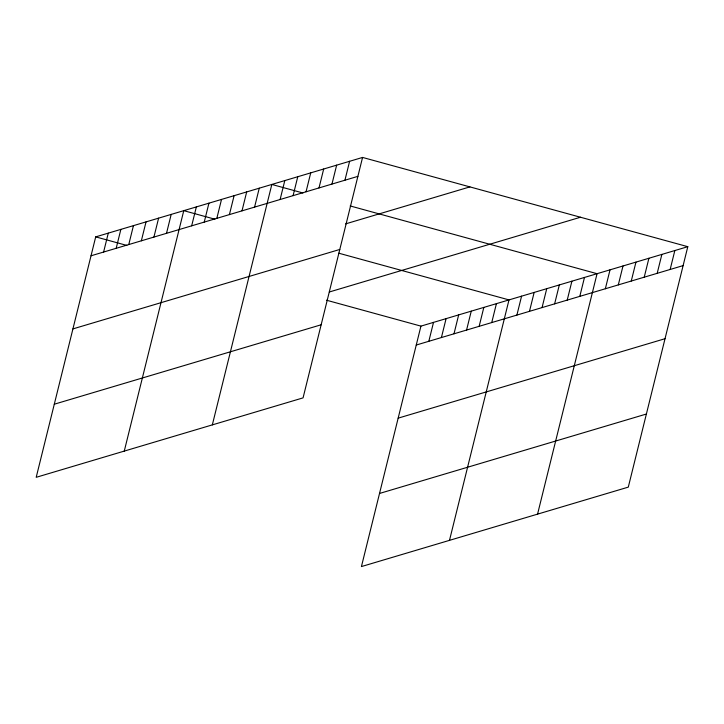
<?xml version="1.0" encoding="UTF-8"?>
<svg xmlns="http://www.w3.org/2000/svg" width="724" height="724" viewBox="0 0 724 724"><rect width="100%" height="100%" fill="white"/><g stroke="black" fill="none" stroke-linecap="round" stroke-linejoin="round"><path stroke-width="1.09" d="M362.57 157.434L95.704 236.875L36.2 477.315L303.066 397.874L362.57 157.434L687.8 246.685L628.296 487.125L361.43 566.566L420.934 326.126L687.8 246.685M103.604 252.052L108.283 233.128M116.184 248.305L120.863 229.381M128.763 244.558L133.442 225.635M141.343 240.811L146.031 221.897M153.922 237.065L158.61 218.15M166.511 233.327L171.19 214.404M124.266 451.097L183.769 210.657L214.892 219.2M191.67 225.834L196.349 206.91M204.249 222.087L208.928 203.173M216.829 218.34L221.517 199.426M229.408 214.603L234.096 195.679M241.997 210.856L246.676 191.932M254.577 207.109L259.255 188.186M212.331 424.888L271.835 184.448L302.958 192.982M280.116 199.507L284.803 180.584M293.084 195.643L297.763 176.728M306.044 191.788L310.723 172.873M319.003 187.932L323.682 169.009M331.963 184.068L336.651 165.153M344.932 180.213L349.611 161.298M428.825 341.303L433.513 322.379M441.414 337.556L446.093 318.632M453.993 333.809L458.672 314.886M466.573 330.063L471.252 311.148M479.152 326.316L483.831 307.401M491.732 322.578L496.42 303.655M449.495 540.348L508.999 299.908L338.796 253.201M516.9 315.085L521.579 296.161M529.479 311.338L534.158 292.424M542.059 307.591L546.738 288.677M554.638 303.854L559.317 284.93M567.218 300.107L571.906 281.183M579.797 296.36L584.485 277.437M537.561 514.14L597.065 273.699L350.181 205.942M605.345 288.758L610.024 269.835M618.305 284.894L622.993 265.979M631.265 281.039L635.953 262.124M644.233 277.183L648.912 258.26M657.193 273.319L661.872 254.405M670.153 269.464L674.84 250.549M91.025 255.789L357.891 176.357M345.61 223.879L469.894 186.892M72.934 328.895L339.8 249.454M329.329 291.989L580.476 217.236M54.291 404.209L321.157 324.777M416.246 345.04L683.121 265.608M398.155 418.146L665.03 338.705M379.521 493.46L646.387 414.028M95.704 236.875L126.827 245.418M326.488 300.207L420.934 326.126"/></g></svg>
